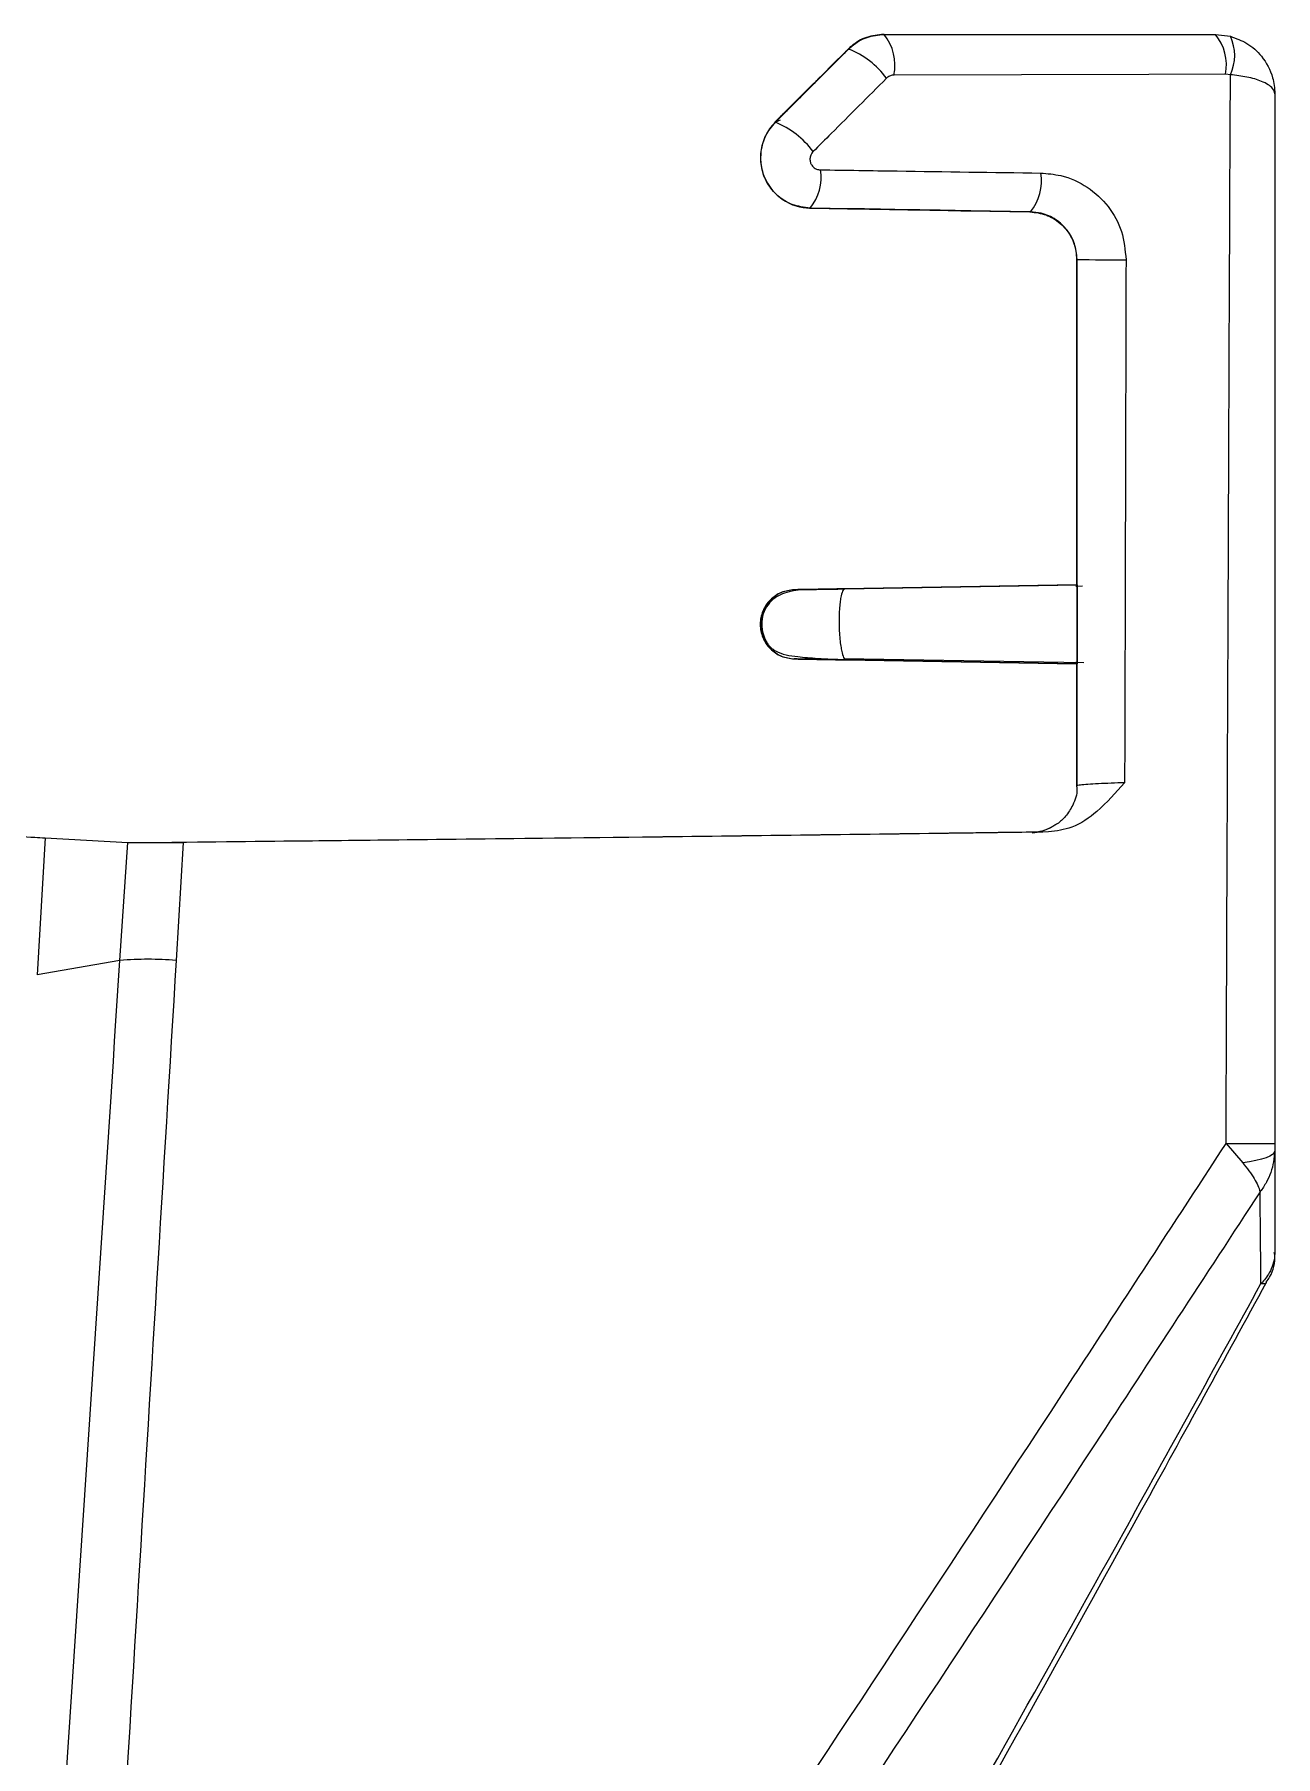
# Model space of a CAD drawing. Extents: x 8 to 113, y 1 to 87.
# Drawn here: x 50.869 to 52.438, y 21.788 to 23.965 of the extents above; entities that cross this region are included whole.
import ezdxf

# ---------------------------------------------------------------- set-up
doc = ezdxf.new("R2010")
doc.units = 0
doc.header["$MEASUREMENT"] = 0
doc.layers.add('OBJECT', color=7, linetype='CONTINUOUS')

msp = doc.modelspace()

# ---------------------------------------------------------------- linework, layer by layer
at = {"layer": 'OBJECT'}
for p, q in [((51.943, 23.9655), (51.9434, 23.9655)), ((51.943, 23.9655), (51.943, 23.9655)), ((51.9435, 23.9655), (51.9434, 23.9655)), ((51.9435, 23.9655), (52.3625, 23.9655)), ((52.3625, 23.9655), (52.3814, 23.9631)), ((51.8981, 23.9469), (51.8056, 23.8544)), ((51.8061, 23.8544), (51.8986, 23.9469)), ((51.8981, 23.9469), (51.8981, 23.9469)), ((51.8986, 23.9469), (51.8985, 23.9469)), ((52.3814, 23.9145), (52.3751, 23.9153)), ((51.8061, 23.8544), (51.806, 23.8544)), ((51.8494, 23.746), (52.128, 23.7411)), ((51.8495, 23.746), (51.8494, 23.746)), ((51.8499, 23.746), (51.8498, 23.746)), ((52.1285, 23.7411), (51.8499, 23.746)), ((52.128, 23.7411), (52.1285, 23.7411)), ((52.1875, 23.6811), (52.187, 23.6811)), ((52.187, 23.6811), (52.187, 23.2675)), ((52.1875, 23.0159), (52.1875, 23.6811)), ((51.83, 23.2633), (51.8305, 23.2633)), ((52.187, 23.2695), (51.8935, 23.2644)), ((51.8939, 23.2644), (52.1875, 23.2695)), ((52.1875, 23.2695), (52.187, 23.2695)), ((52.187, 23.2669), (52.187, 23.2695)), ((52.1944, 23.2676), (52.187, 23.2675)), ((51.8305, 23.1757), (51.83, 23.1757)), ((51.8927, 23.1764), (52.196, 23.1713)), ((51.895, 23.1746), (52.187, 23.1695)), ((52.1875, 23.1695), (51.8954, 23.1746)), ((52.187, 23.1695), (52.187, 23.1721)), ((52.187, 23.1715), (52.187, 23.0159)), ((52.187, 23.1695), (52.1875, 23.1695)), ((52.1515, 22.9569), (52.1432, 22.9566)), ((50.8827, 22.9495), (50.8729, 22.7764)), ((50.8827, 22.9495), (50.9874, 22.9437)), ((50.9775, 22.7944), (50.9874, 22.9437)), ((51.0575, 22.9437), (51.0485, 22.7944)), ((50.9775, 22.7944), (50.8729, 22.7764)), ((52.3759, 22.5629), (52.3969, 22.5387)), ((52.4375, 22.5631), (52.4375, 22.5537))]:
    msp.add_line(p, q, dxfattribs=at)
at = {"layer": 'OBJECT', "flags": 128}
for points in [[(52.3751, 23.9153), (52.2783, 23.915), (51.9561, 23.914)], [(52.4375, 23.8905), (52.4375, 23.266), (52.4375, 22.5631)], [(52.4375, 22.5537), (52.4368, 22.5514), (52.4347, 22.5492), (52.4313, 22.547), (52.4265, 22.5449), (52.4206, 22.5431), (52.4136, 22.5414), (52.4057, 22.5399), (52.3969, 22.5387)]]:
    msp.add_lwpolyline(points, dxfattribs=at)
at = {"layer": 'OBJECT'}
for centre, radius, start, end in [((51.8953, 23.9264), 0.062, 348.4981, 39.0573), ((52.3159, 23.9271), 0.0604, 348.7387, 39.5039), ((52.3296, 23.9388), 0.0572, 334.8815, 25.1351), ((51.861, 23.8483), 0.1055, 35.8152, 69.1281), ((51.7649, 23.7522), 0.1102, 36.1982, 68.0375), ((51.8048, 23.7842), 0.0591, 319.7263, 9.7966), ((52.0823, 23.7798), 0.0603, 320.0943, 9.9363), ((52.2314, 25.1199), 1.4395, 268.2502, 270.717), ((52.127, 23.0159), 0.06, 273.773, 298.0695), ((51.013, 22.3886), 0.4073, 85.0036, 94.9964), ((52.3895, 26.7863), 4.2235, 269.8147, 270.6503)]:
    msp.add_arc(centre, radius, start, end, dxfattribs=at)
msp.add_ellipse((49.007, 23.7956), major_axis=(3.0462, -0.0532), ratio=0.000003, start_param=5.91536, end_param=6.650714, dxfattribs=at)
for points, knots in [([(51.8981, 23.9469), (51.8997, 23.9483), (51.9065, 23.9547), (51.9213, 23.9633), (51.9358, 23.9648), (51.943, 23.9655)], [0, 0, 0, 0, 0.12672, 0.563726, 1, 1, 1, 1]), ([(51.943, 23.9655), (51.9357, 23.9648), (51.921, 23.9633), (51.9063, 23.9546), (51.8995, 23.9482), (51.8981, 23.9469)], [0, 0, 0, 0, 0.4390089, 0.8820728, 1, 1, 1, 1]), ([(51.9434, 23.9655), (51.9362, 23.9648), (51.9217, 23.9633), (51.9069, 23.9547), (51.9001, 23.9483), (51.8985, 23.9469)], [0, 0, 0, 0, 0.436277, 0.87328, 1, 1, 1, 1]), ([(51.8986, 23.9469), (51.9, 23.9482), (51.9068, 23.9546), (51.9216, 23.9633), (51.9362, 23.9648), (51.9435, 23.9655)], [0, 0, 0, 0, 0.117928, 0.560991, 1, 1, 1, 1]), ([(52.3814, 23.9631), (52.3885, 23.9605), (52.4036, 23.9551), (52.4233, 23.9371), (52.4351, 23.9144), (52.4375, 23.8974), (52.4375, 23.8906), (52.4375, 23.8905)], [0, 0, 0, 0, 0.223436, 0.473075, 0.787203, 0.996535, 1, 1, 1, 1]), ([(51.8118, 23.8605), (51.8132, 23.862), (51.8175, 23.8663), (51.8333, 23.8821), (51.8611, 23.9099), (51.8855, 23.9343), (51.8981, 23.9469)], [0, 0, 0, 0, 0.11443, 0.337536, 0.657433, 1, 1, 1, 1]), ([(51.8985, 23.9469), (51.8937, 23.9421), (51.8752, 23.9235), (51.8481, 23.8965), (51.8228, 23.8712), (51.8154, 23.8637), (51.8121, 23.8605)], [0, 0, 0, 0, 0.130726, 0.501365, 0.781615, 1, 1, 1, 1]), ([(51.9561, 23.914), (51.9546, 23.9139), (51.9515, 23.9136), (51.9483, 23.9117), (51.9469, 23.9103), (51.9466, 23.91)], [0, 0, 0, 0, 0.44107, 0.883148, 1, 1, 1, 1]), ([(52.3759, 22.5629), (52.376, 22.5826), (52.3768, 22.8023), (52.3786, 23.2528), (52.3804, 23.6837), (52.3814, 23.9145)], [0, 0, 0, 0, 0.043725, 0.487633, 1, 1, 1, 1]), ([(52.4375, 23.8905), (52.4375, 23.8905), (52.4375, 23.8928), (52.4351, 23.8984), (52.4233, 23.9059), (52.4036, 23.9119), (52.3885, 23.9137), (52.3814, 23.9145)], [0, 0, 0, 0, 0.003461, 0.212793, 0.526924, 0.776562, 1, 1, 1, 1]), ([(51.9466, 23.91), (51.9233, 23.8868), (51.8924, 23.8559), (51.8614, 23.8249), (51.8538, 23.8173)], [0, 0, 0, 0, 0.752707, 1, 1, 1, 1]), ([(51.8499, 23.746), (51.8422, 23.7469), (51.8275, 23.7487), (51.8087, 23.7606), (51.7952, 23.7768), (51.7877, 23.7965), (51.7869, 23.8175), (51.7927, 23.8381), (51.8016, 23.849), (51.8061, 23.8544)], [0, 0, 0, 0, 0.154571, 0.297972, 0.438442, 0.577532, 0.71742, 0.859181, 1, 1, 1, 1]), ([(51.812, 23.8571), (51.8095, 23.856), (51.8028, 23.8531), (51.7953, 23.8414), (51.79, 23.8284), (51.7878, 23.8185), (51.7872, 23.8086), (51.788, 23.7992), (51.7907, 23.7879), (51.7978, 23.7728), (51.8165, 23.7528), (51.8354, 23.7465), (51.8484, 23.746), (51.8498, 23.746)], [0, 0, 0, 0, 0.069934, 0.187615, 0.236107, 0.287791, 0.325149, 0.362391, 0.409988, 0.48398, 0.628803, 0.960348, 1, 1, 1, 1]), ([(51.8056, 23.8544), (51.8057, 23.8544), (51.8067, 23.8555), (51.8086, 23.8574), (51.8107, 23.8595), (51.8118, 23.8605)], [0, 0, 0, 0, 0.01111, 0.505608, 1, 1, 1, 1]), ([(51.8121, 23.8605), (51.8111, 23.8595), (51.809, 23.8574), (51.8071, 23.8555), (51.806, 23.8544), (51.806, 23.8544)], [0, 0, 0, 0, 0.494396, 0.988889, 1, 1, 1, 1]), ([(51.8538, 23.8173), (51.8528, 23.8161), (51.8509, 23.8138), (51.8497, 23.8094), (51.8498, 23.8049), (51.8514, 23.8008), (51.8543, 23.7973), (51.8583, 23.7948), (51.8614, 23.7944), (51.863, 23.7943)], [0, 0, 0, 0, 0.140408, 0.280744, 0.419016, 0.557115, 0.697838, 0.842811, 1, 1, 1, 1]), ([(51.863, 23.7943), (51.8953, 23.7938), (51.9882, 23.7924), (52.0811, 23.7911), (52.1417, 23.7902)], [0, 0, 0, 0, 0.347831, 1, 1, 1, 1]), ([(52.1417, 23.7902), (52.1501, 23.7895), (52.1708, 23.7878), (52.2012, 23.774), (52.228, 23.7492), (52.246, 23.7169), (52.2483, 23.6927), (52.2494, 23.6806)], [0, 0, 0, 0, 0.151543, 0.369849, 0.581663, 0.790624, 1, 1, 1, 1]), ([(52.128, 23.7411), (52.1349, 23.7403), (52.1486, 23.7387), (52.1667, 23.7276), (52.18, 23.7115), (52.1863, 23.6949), (52.1868, 23.6846), (52.187, 23.6811)], [0, 0, 0, 0, 0.232658, 0.462587, 0.684294, 0.894714, 1, 1, 1, 1]), ([(52.1875, 23.6811), (52.1868, 23.6877), (52.1855, 23.7011), (52.1755, 23.7188), (52.1609, 23.7323), (52.1443, 23.7398), (52.1331, 23.7407), (52.1285, 23.7411)], [0, 0, 0, 0, 0.202322, 0.407765, 0.620695, 0.844045, 1, 1, 1, 1]), ([(52.2494, 23.6806), (52.2493, 23.6472), (52.2489, 23.4806), (52.2483, 23.2602), (52.2478, 23.0732), (52.2476, 23.0195)], [0, 0, 0, 0, 0.151261, 0.756304, 1, 1, 1, 1]), ([(51.83, 23.2633), (51.8244, 23.2625), (51.8131, 23.261), (51.7988, 23.2509), (51.7892, 23.2365), (51.7859, 23.2195), (51.7892, 23.2025), (51.7988, 23.1881), (51.8131, 23.1779), (51.8244, 23.1765), (51.83, 23.1757)], [0, 0, 0, 0, 0.125, 0.25, 0.374997, 0.499996, 0.624996, 0.75, 0.875, 1, 1, 1, 1]), ([(51.8305, 23.2633), (51.8248, 23.2625), (51.8135, 23.261), (51.7992, 23.2509), (51.7897, 23.2365), (51.7863, 23.2195), (51.7897, 23.2025), (51.7992, 23.1881), (51.8135, 23.1779), (51.8248, 23.1765), (51.8305, 23.1757)], [0, 0, 0, 0, 0.125, 0.249999, 0.374997, 0.499996, 0.624996, 0.750001, 0.875, 1, 1, 1, 1]), ([(51.8924, 23.2639), (51.8828, 23.2637), (51.8537, 23.2628), (51.8302, 23.2645), (51.8077, 23.2548), (51.7983, 23.2471), (51.7912, 23.236), (51.7884, 23.2231), (51.7892, 23.2105), (51.7924, 23.2015), (51.7954, 23.1963), (51.7972, 23.1936), (51.7993, 23.1911), (51.8024, 23.1883), (51.8135, 23.1813), (51.83, 23.1789), (51.8608, 23.1762), (51.8823, 23.1754), (51.8939, 23.175)], [0, 0, 0, 0, 0.099723, 0.304608, 0.348996, 0.391544, 0.435315, 0.481605, 0.524642, 0.56224, 0.578813, 0.586617, 0.594624, 0.612775, 0.635503, 0.779635, 0.88152, 1, 1, 1, 1]), ([(51.8935, 23.2644), (51.8849, 23.2642), (51.8676, 23.2639), (51.8472, 23.2636), (51.8325, 23.2633), (51.8309, 23.2633), (51.83, 23.2633)], [0, 0, 0, 0, 0.248875, 0.497119, 0.748418, 1, 1, 1, 1]), ([(51.8305, 23.2633), (51.8313, 23.2633), (51.833, 23.2633), (51.8476, 23.2636), (51.8681, 23.2639), (51.8853, 23.2642), (51.8939, 23.2644)], [0, 0, 0, 0, 0.251461, 0.502867, 0.751001, 1, 1, 1, 1]), ([(51.8939, 23.2644), (51.8932, 23.264), (51.8915, 23.2632), (51.8895, 23.2571), (51.888, 23.249), (51.8871, 23.2406), (51.8866, 23.2305), (51.8865, 23.2195), (51.887, 23.2085), (51.8878, 23.1984), (51.889, 23.19), (51.8907, 23.1819), (51.8929, 23.1758), (51.8947, 23.175), (51.8954, 23.1746)], [0, 0, 0, 0, 0.090459, 0.20477, 0.27162, 0.34409, 0.420874, 0.500002, 0.579122, 0.655906, 0.728374, 0.795227, 0.909541, 1, 1, 1, 1]), ([(52.1875, 23.2695), (52.1875, 23.2688), (52.1875, 23.2675), (52.1875, 23.2557), (52.1875, 23.2392), (52.1875, 23.2195), (52.1875, 23.1997), (52.1875, 23.1832), (52.1875, 23.1715), (52.1875, 23.1702), (52.1875, 23.1695)], [0, 0, 0, 0, 0.125448, 0.250479, 0.375449, 0.500275, 0.625029, 0.749798, 0.874682, 1, 1, 1, 1]), ([(51.83, 23.1757), (51.8309, 23.1757), (51.8326, 23.1757), (51.8478, 23.1754), (51.8688, 23.175), (51.8862, 23.1747), (51.895, 23.1746)], [0, 0, 0, 0, 0.252528, 0.504701, 0.75231, 1, 1, 1, 1]), ([(51.8954, 23.1746), (51.8867, 23.1747), (51.8692, 23.175), (51.8482, 23.1754), (51.8335, 23.1757), (51.8315, 23.1757), (51.8305, 23.1757)], [0, 0, 0, 0, 0.247831, 0.495813, 0.747002, 1, 1, 1, 1]), ([(52.2476, 23.0195), (52.2476, 23.0194), (52.2364, 23.0067), (52.2171, 22.9846), (52.1839, 22.9614), (52.1615, 22.9582), (52.1515, 22.9569)], [0, 0, 0, 0, 0.002566, 0.427489, 0.744599, 1, 1, 1, 1]), ([(52.1868, 23.0158), (52.187, 23.0143), (52.1882, 23.0058), (52.1832, 22.9917), (52.174, 22.9771), (52.1652, 22.9686), (52.1597, 22.9656), (52.1583, 22.9648)], [0, 0, 0, 0, 0.072592, 0.418657, 0.692105, 0.922144, 1, 1, 1, 1]), ([(52.1875, 23.0159), (52.188, 23.0161), (52.1891, 23.0165), (52.1978, 23.0173), (52.2105, 23.0181), (52.2263, 23.0188), (52.2392, 23.0193), (52.2462, 23.0195), (52.2476, 23.0195)], [0, 0, 0, 0, 0.190061, 0.380169, 0.570303, 0.76039, 0.950366, 1, 1, 1, 1]), ([(50.7574, 22.9574), (50.7679, 22.9567), (50.8055, 22.9542), (50.8472, 22.9516), (50.8784, 22.9497), (50.8827, 22.9495)], [0, 0, 0, 0, 0.251317, 0.898074, 1, 1, 1, 1]), ([(52.1361, 22.9567), (52.1033, 22.9562), (51.9373, 22.954), (51.573, 22.9493), (51.2414, 22.9457), (51.043, 22.9436)], [0, 0, 0, 0, 0.0900436, 0.4554379, 1, 1, 1, 1]), ([(52.1515, 22.9569), (52.1137, 22.9564), (51.9428, 22.9541), (51.5782, 22.9494), (51.2513, 22.9458), (51.0575, 22.9437)], [0, 0, 0, 0, 0.1035658, 0.4686572, 1, 1, 1, 1]), ([(52.1583, 22.9648), (52.1563, 22.9636), (52.1516, 22.9606), (52.1443, 22.9582), (52.1382, 22.9569), (52.1351, 22.9564), (52.1337, 22.9563), (52.133, 22.9562), (52.133, 22.9562), (52.133, 22.9562)], [0, 0, 0, 0, 0.193279, 0.453103, 0.630988, 0.724301, 0.801375, 0.903212, 1, 1, 1, 1]), ([(50.9874, 22.9437), (50.9904, 22.9436), (50.9963, 22.9435), (51.0168, 22.9434), (51.0385, 22.9435), (51.0529, 22.9437), (51.0575, 22.9437)], [0, 0, 0, 0, 0.287729, 0.575484, 0.862662, 1, 1, 1, 1]), ([(50.8182, 20.3662), (50.8355, 20.6314), (50.8882, 21.4408), (50.9416, 22.2502), (50.9775, 22.7944)], [0, 0, 0, 0, 0.327623, 1, 1, 1, 1]), ([(51.0485, 22.7944), (51.0156, 22.2502), (50.9665, 21.4408), (50.9174, 20.6314), (50.9013, 20.3662)], [0, 0, 0, 0, 0.672377, 1, 1, 1, 1]), ([(50.9013, 20.3662), (50.9339, 20.4125), (51.0866, 20.629), (51.3545, 21.0192), (51.7392, 21.5929), (52.0792, 22.1082), (52.3022, 22.45), (52.3759, 22.5629)], [0, 0, 0, 0, 0.064098, 0.300034, 0.53597, 0.846666, 1, 1, 1, 1]), ([(52.4375, 22.5537), (52.4365, 22.5444), (52.4351, 22.5308), (52.4271, 22.5137), (52.4219, 22.5058), (52.4189, 22.5019), (52.4189, 22.5018)], [0, 0, 0, 0, 0.507896, 0.747889, 0.993599, 1, 1, 1, 1]), ([(52.4375, 22.5537), (52.4375, 22.526), (52.4375, 22.4824), (52.4374, 22.4405), (52.4374, 22.4253)], [0, 0, 0, 0, 0.636851, 1, 1, 1, 1]), ([(52.3969, 22.5387), (52.4023, 22.5318), (52.4103, 22.5216), (52.4163, 22.5097), (52.4182, 22.5044), (52.4188, 22.5019), (52.4189, 22.5018)], [0, 0, 0, 0, 0.508663, 0.74828, 0.993606, 1, 1, 1, 1]), ([(52.4189, 22.5018), (52.3494, 22.3955), (52.1307, 22.061), (51.7948, 21.5534), (51.4091, 20.9812), (51.1036, 20.5388), (50.9112, 20.2717), (50.8405, 20.1735)], [0, 0, 0, 0, 0.135815, 0.427546, 0.64934, 0.871132, 1, 1, 1, 1]), ([(52.42, 22.3857), (52.4199, 22.4), (52.4195, 22.4379), (52.4191, 22.4773), (52.4189, 22.5018)], [0, 0, 0, 0, 0.376845, 1, 1, 1, 1]), ([(52.4374, 22.4253), (52.4374, 22.4239), (52.4372, 22.415), (52.4327, 22.401), (52.4243, 22.39), (52.4201, 22.3857), (52.42, 22.3857)], [0, 0, 0, 0, 0.0978868, 0.6244647, 0.9930628, 1, 1, 1, 1]), ([(52.4268, 22.3876), (52.4282, 22.3897), (52.4352, 22.3996), (52.4387, 22.4136), (52.4371, 22.424), (52.4369, 22.4251)], [0, 0, 0, 0, 0.193826, 0.919431, 1, 1, 1, 1]), ([(51.1517, 20.1735), (51.3165, 20.4495), (51.5861, 20.9009), (51.947, 21.5352), (52.2055, 21.9963), (52.362, 22.2803), (52.42, 22.3857)], [0, 0, 0, 0, 0.377926, 0.618191, 0.858391, 1, 1, 1, 1]), ([(51.1808, 20.2009), (51.1865, 20.2102), (51.3034, 20.4028), (51.5357, 20.8001), (51.8931, 21.4239), (52.193, 21.9593), (52.3746, 22.2915), (52.427, 22.3874)], [0, 0, 0, 0, 0.012947, 0.268475, 0.54828, 0.869654, 1, 1, 1, 1]), ([(52.4266, 22.3876), (52.4266, 22.387), (52.4266, 22.3852), (52.4228, 22.3854), (52.4201, 22.3857), (52.42, 22.3857)], [0, 0, 0, 0, 0.328502, 0.987619, 1, 1, 1, 1])]:
    msp.add_open_spline(points, degree=3, knots=knots, dxfattribs=at)

doc.saveas('drawing.dxf')
